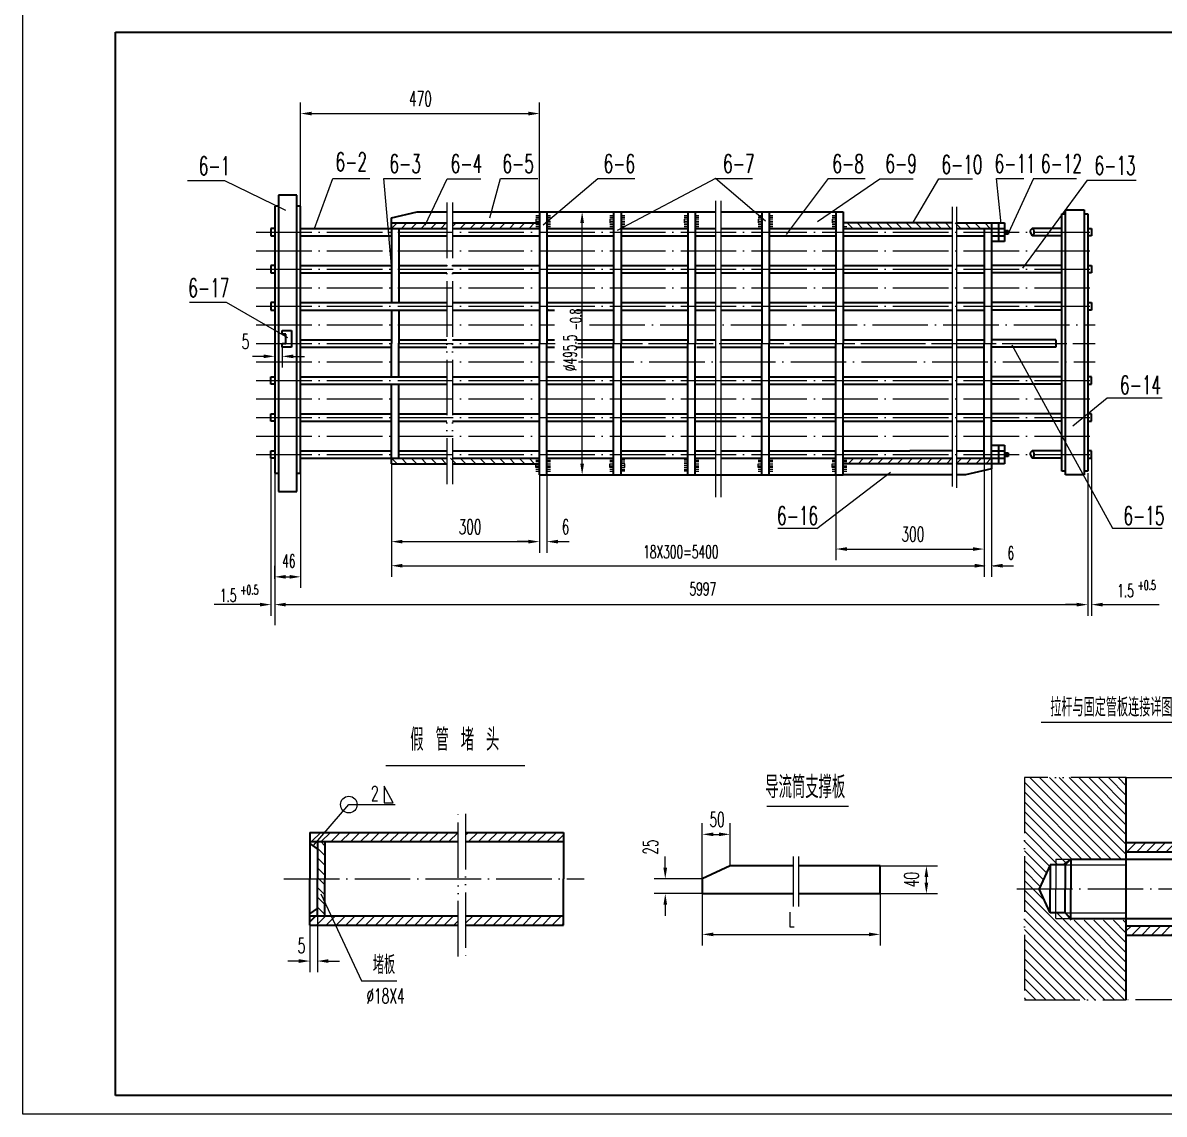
# Model space of a CAD drawing. Extents: x 0 to 841, y 6 to 600.
# Drawn here: x 0 to 308.1, y 6 to 300.5 of the extents above; entities that cross this region are included whole.
import ezdxf
from ezdxf.enums import TextEntityAlignment as Align

# ---------------------------------------------------------------- set-up
doc = ezdxf.new("R2010")
doc.units = 0
doc.header["$MEASUREMENT"] = 0
doc.linetypes.add('SDHS', pattern=[21, 15, -2, 0, -2, 0, -2])
doc.linetypes.add('ZHXS', pattern=[19, 15, -2, 0, -2])
doc.layers.get('0').update_dxf_attribs({"linetype": 'CONTINUOUS'})
for name, color, linetype in [('1', 7, 'ZHXS'), ('2', 7, 'SDHS'), ('FRAME', 1, 'CONTINUOUS')]:
    doc.layers.add(name, color=color, linetype=linetype)
doc.styles.add('HZ', font='txt', dxfattribs={"width": 0.6, "bigfont": 'hztxt'})

# ---------------------------------------------------------------- blocks, each defined once
blk = doc.blocks.new('*X0')
at = {"color": 0}
for p, q in [((345, 58.62), (346.38, 60)), ((346.53, 57.5), (349.03, 60)), ((349.18, 57.5), (351.68, 60)), ((351.83, 57.5), (354.33, 60)), ((354.48, 57.5), (356.98, 60)), ((357.14, 57.5), (359.64, 60)), ((359.79, 57.5), (362.29, 60)), ((362.44, 57.5), (362.5, 57.56))]:
    blk.add_line(p, q, dxfattribs=at)
blk = doc.blocks.new('*X1')
at = {"color": 0}
for p, q in [((345, 79.83), (347.67, 82.5)), ((345, 82.49), (345.01, 82.5)), ((347.82, 80), (350.32, 82.5)), ((350.47, 80), (352.97, 82.5)), ((353.12, 80), (355.62, 82.5)), ((355.77, 80), (358.27, 82.5)), ((358.42, 80), (360.92, 82.5)), ((361.07, 80), (362.5, 81.43))]:
    blk.add_line(p, q, dxfattribs=at)
blk = doc.blocks.new('*X2')
at = {"color": 0}
for p, q in [((338.31, 78), (317.5, 98.81)), ((340.96, 78), (318.96, 100)), ((343.61, 78), (321.61, 100)), ((345, 79.26), (324.26, 100)), ((345, 81.92), (326.92, 100)), ((345, 84.57), (329.57, 100)), ((345, 87.22), (332.22, 100)), ((345, 89.87), (334.87, 100)), ((345, 92.52), (337.52, 100)), ((345, 95.17), (340.17, 100)), ((345, 97.83), (342.83, 100)), ((335.66, 78), (317.5, 96.16)), ((333.01, 78), (317.5, 93.51)), ((330.35, 78), (317.5, 90.85)), ((328.69, 77.02), (317.5, 88.2)), ((326.55, 76.5), (317.5, 85.55)), ((324.31, 76.09), (317.5, 82.9)), ((323.47, 74.27), (317.5, 80.25)), ((322.64, 72.46), (317.5, 77.6)), ((321.8, 70.65), (317.5, 74.94)), ((322.96, 66.83), (317.5, 72.29)), ((345, 42.14), (317.5, 69.64)), ((344.49, 40), (317.5, 66.99)), ((341.84, 40), (317.5, 64.34)), ((339.19, 40), (317.5, 61.69)), ((345, 44.79), (326.29, 63.5)), ((336.53, 40), (317.5, 59.03)), ((345, 47.44), (330.94, 61.5)), ((345, 50.1), (333.6, 61.5)), ((345, 52.75), (336.25, 61.5)), ((345, 55.4), (338.9, 61.5)), ((345, 58.05), (341.55, 61.5)), ((345, 60.7), (344.2, 61.5)), ((333.88, 40), (317.5, 56.38)), ((331.23, 40), (317.5, 53.73)), ((328.58, 40), (317.5, 51.08)), ((325.93, 40), (317.5, 48.43)), ((323.28, 40), (317.5, 45.78)), ((320.62, 40), (317.5, 43.12)), ((317.97, 40), (317.5, 40.47))]:
    blk.add_line(p, q, dxfattribs=at)
blk = doc.blocks.new('*X5')
at = {"color": 0}
for p, q in [((84.55, 241), (86.05, 242.5)), ((87.2, 241), (88.7, 242.5)), ((89.86, 241), (91.36, 242.5)), ((92.51, 241), (94.01, 242.5)), ((95.16, 241), (96.66, 242.5)), ((97.81, 241), (99.31, 242.5)), ((100.46, 241), (101.96, 242.5)), ((103.11, 241), (104.61, 242.5)), ((105.77, 241), (107.27, 242.5)), ((108.42, 241), (109.92, 242.5)), ((111.07, 241), (112.57, 242.5)), ((113.72, 241), (115.22, 242.5)), ((116.37, 241), (117.87, 242.5)), ((119.02, 241), (120.52, 242.5)), ((121.68, 241), (123.18, 242.5))]:
    blk.add_line(p, q, dxfattribs=at)
blk = doc.blocks.new('*X8')
at = {"color": 0}
for p, q in [((534, 128.91), (532.91, 130)), ((534, 126.26), (532, 128.26)), ((534, 123.61), (532, 125.61)), ((534, 120.96), (532, 122.96)), ((534, 118.31), (532, 120.31)), ((534, 115.65), (532, 117.65)), ((534, 113), (532, 115)), ((534, 110.35), (532, 112.35))]:
    blk.add_line(p, q, dxfattribs=at)

msp = doc.modelspace()

# ---------------------------------------------------------------- linework, layer by layer
for p, q in [((0, 6), (0, 600)), ((75, 251), (75, 279.02)), ((139.5, 249.5), (139.5, 279.02)), ((78, 276.02), (136.5, 276.02)), ((54.5, 257.89), (44.5, 257.89)), ((71, 249.89), (54.5, 257.89)), ((78.78, 245), (83.67, 258.5)), ((83.67, 258.5), (93.67, 258.5)), ((99.5, 235), (97.48, 258.5)), ((97.48, 258.5), (107.48, 258.5)), ((108.58, 245.91), (114.58, 258.41)), ((114.58, 258.41), (123.67, 258.41)), ((126.12, 247.9), (129, 258.5)), ((129, 258.5), (139, 258.5)), ((140.5, 245.97), (155.26, 258.5)), ((155.26, 258.5), (165.26, 258.5)), ((187, 258.5), (160.5, 244.5)), ((187, 258.5), (197, 258.5)), ((200.5, 247), (187, 258.5)), ((217.44, 258.5), (206.05, 243.34)), ((214.58, 246.89), (231.34, 258.41)), ((217.44, 258.5), (227.44, 258.5)), ((231.34, 258.41), (240.34, 258.41)), ((240.47, 246.83), (247.26, 258.37)), ((247.26, 258.37), (256.41, 258.37)), ((262.85, 258.5), (270.22, 258.5)), ((264.13, 246.3), (262.85, 258.5)), ((272.88, 258.5), (266.14, 243.8)), ((287.35, 258.02), (269.9, 234.27)), ((272.88, 258.5), (284.48, 258.5)), ((287.35, 258.02), (300.61, 258.02)), ((187, 252.5), (187, 172.5)), ((188.5, 172.5), (188.5, 252.5)), ((250.94, 250.88), (250.94, 175.39)), ((252.08, 250.88), (252.08, 175.05)), ((138.5, 248.5), (139.5, 248.5)), ((139.5, 248), (138.5, 248)), ((139, 247.5), (138.5, 247.5)), ((138.5, 247.5), (138.5, 246.5)), ((138.5, 247), (139.5, 247)), ((139.5, 247.5), (139, 247.5)), ((141.5, 248.5), (142.5, 248.5)), ((142.5, 248), (141.5, 248)), ((142, 247.5), (141.5, 247.5)), ((141.5, 247.5), (141.5, 246.5)), ((141.5, 247), (142.5, 247)), ((142.5, 247.5), (142, 247.5)), ((151, 249.5), (154, 249.5)), ((158.5, 248.5), (159.5, 248.5)), ((159.5, 248), (158.5, 248)), ((158.5, 247.5), (158.5, 246.5)), ((159, 247.5), (158.5, 247.5)), ((158.5, 247), (159.5, 247)), ((159.5, 247.5), (159, 247.5)), ((161.5, 248.5), (162.5, 248.5)), ((162.5, 248), (161.5, 248)), ((162, 247.5), (161.5, 247.5)), ((161.5, 247.5), (161.5, 246.5)), ((161.5, 247), (162.5, 247)), ((162.5, 247.5), (162, 247.5)), ((178.5, 248.5), (179.5, 248.5)), ((178.5, 248.5), (179.5, 248.5)), ((179.5, 248), (178.5, 248)), ((179.5, 248), (178.5, 248)), ((178.5, 247.5), (178.5, 246.5)), ((179, 247.5), (178.5, 247.5)), ((178.5, 247.5), (178.5, 246.5)), ((179, 247.5), (178.5, 247.5)), ((178.5, 247), (179.5, 247)), ((178.5, 247), (179.5, 247)), ((179.5, 247.5), (179, 247.5)), ((179.5, 247.5), (179, 247.5)), ((181.5, 248.5), (182.5, 248.5)), ((182.5, 248), (181.5, 248)), ((181.5, 247.5), (181.5, 246.5)), ((182, 247.5), (181.5, 247.5)), ((181.5, 247), (182.5, 247)), ((182.5, 247.5), (182, 247.5)), ((198.5, 248.5), (199.5, 248.5)), ((199.5, 248), (198.5, 248)), ((199, 247.5), (198.5, 247.5)), ((198.5, 247.5), (198.5, 246.5)), ((198.5, 247), (199.5, 247)), ((199.5, 247.5), (199, 247.5)), ((201.5, 248.5), (202.5, 248.5)), ((202.5, 248), (201.5, 248)), ((201.5, 247.5), (201.5, 246.5)), ((202, 247.5), (201.5, 247.5)), ((201.5, 247), (202.5, 247)), ((202.5, 247.5), (202, 247.5)), ((218.5, 248.5), (219.5, 248.5)), ((218.5, 248.5), (219.5, 248.5)), ((219.5, 248), (218.5, 248)), ((219.5, 248), (218.5, 248)), ((218.5, 247.5), (218.5, 246.5)), ((219, 247.5), (218.5, 247.5)), ((219, 247.5), (218.5, 247.5)), ((218.5, 247.5), (218.5, 246.5)), ((218.5, 247), (219.5, 247)), ((218.5, 247), (219.5, 247)), ((219.5, 247.5), (219, 247.5)), ((219.5, 247.5), (219, 247.5)), ((138.5, 246.5), (139.5, 246.5)), ((139.5, 246), (138.5, 246)), ((138.5, 245.5), (139.5, 245.5)), ((141.5, 246.5), (142.5, 246.5)), ((142.5, 246), (141.5, 246)), ((141.5, 245.5), (142.5, 245.5)), ((151, 210), (151, 246.5)), ((158.5, 246.5), (159.5, 246.5)), ((159.5, 246), (158.5, 246)), ((158.5, 245.5), (159.5, 245.5)), ((161.5, 246.5), (162.5, 246.5)), ((162.5, 246), (161.5, 246)), ((161.5, 245.5), (162.5, 245.5)), ((178.5, 246.5), (179.5, 246.5)), ((178.5, 246.5), (179.5, 246.5)), ((179.5, 246), (178.5, 246)), ((179.5, 246), (178.5, 246)), ((178.5, 245.5), (179.5, 245.5)), ((178.5, 245.5), (179.5, 245.5)), ((181.5, 246.5), (182.5, 246.5)), ((182.5, 246), (181.5, 246)), ((181.5, 245.5), (182.5, 245.5)), ((198.5, 246.5), (199.5, 246.5)), ((199.5, 246), (198.5, 246)), ((198.5, 245.5), (199.5, 245.5)), ((201.5, 246.5), (202.5, 246.5)), ((202.5, 246), (201.5, 246)), ((201.5, 245.5), (202.5, 245.5)), ((218.5, 246.5), (219.5, 246.5)), ((218.5, 246.5), (219.5, 246.5)), ((219.5, 246), (218.5, 246)), ((219.5, 246), (218.5, 246)), ((218.5, 245.5), (219.5, 245.5)), ((218.5, 245.5), (219.5, 245.5)), ((221.5, 245.5), (222.5, 245.5)), ((55, 225), (45, 225)), ((71.5, 215.5), (55, 225)), ((70, 213.5), (70, 207.5)), ((267.03, 213.6), (294.18, 164.09)), ((65, 210.5), (62, 210.5)), ((68, 210.5), (68, 207.5)), ((73, 210.5), (76, 210.5)), ((151, 181.5), (151, 209.5)), ((283.49, 191.78), (292.72, 199.28)), ((292.72, 199.28), (307.6, 199.28)), ((67, 183), (67, 140.5)), ((138.5, 182.5), (139.5, 182.5)), ((139.5, 182), (138.5, 182)), ((141.5, 182.5), (142.5, 182.5)), ((142.5, 182), (141.5, 182)), ((158.5, 182.5), (159.5, 182.5)), ((159.5, 182), (158.5, 182)), ((162.5, 182.5), (161.5, 182.5)), ((161.5, 182), (162.5, 182)), ((179.5, 182.5), (178.5, 182.5)), ((178.5, 182), (179.5, 182)), ((181.5, 182.5), (182.5, 182.5)), ((182.5, 182), (181.5, 182)), ((198.5, 182.5), (199.5, 182.5)), ((199.5, 182), (198.5, 182)), ((201.5, 182.5), (202.5, 182.5)), ((202.5, 182), (201.5, 182)), ((218.5, 182.5), (219.5, 182.5)), ((218.5, 182.5), (219.5, 182.5)), ((219.5, 182), (218.5, 182)), ((219.5, 182), (218.5, 182)), ((221.5, 182.5), (222.5, 182.5)), ((222.5, 182), (221.5, 182)), ((259.5, 183), (259.5, 151)), ((261.5, 183), (261.5, 151)), ((288.5, 183.5), (288.5, 140.5)), ((68, 179), (68, 138)), ((75, 179), (75, 148)), ((99.5, 181.5), (99.5, 151)), ((138.5, 181.5), (139.5, 181.5)), ((138.5, 180.5), (138.5, 181.5)), ((138.5, 181), (139.5, 181)), ((139, 180.5), (138.5, 180.5)), ((139.5, 180), (138.5, 180)), ((138.5, 179.5), (139.5, 179.5)), ((139.5, 180.5), (139, 180.5)), ((141.5, 181.5), (142.5, 181.5)), ((141.5, 180.5), (141.5, 181.5)), ((141.5, 181), (142.5, 181)), ((142, 180.5), (141.5, 180.5)), ((142.5, 180), (141.5, 180)), ((141.5, 179.5), (142.5, 179.5)), ((142.5, 180.5), (142, 180.5)), ((158.5, 180.5), (158.5, 181.5)), ((158.5, 181.5), (159.5, 181.5)), ((158.5, 181), (159.5, 181)), ((159, 180.5), (158.5, 180.5)), ((159.5, 180), (158.5, 180)), ((158.5, 179.5), (159.5, 179.5)), ((159.5, 180.5), (159, 180.5)), ((162.5, 181.5), (161.5, 181.5)), ((162.5, 181), (161.5, 181)), ((161.5, 180.5), (162, 180.5)), ((161.5, 180), (162.5, 180)), ((162.5, 179.5), (161.5, 179.5)), ((162, 180.5), (162.5, 180.5)), ((162.5, 180.5), (162.5, 181.5)), ((179.5, 181.5), (178.5, 181.5)), ((179.5, 181), (178.5, 181)), ((178.5, 180.5), (179, 180.5)), ((178.5, 180), (179.5, 180)), ((179.5, 179.5), (178.5, 179.5)), ((179, 180.5), (179.5, 180.5)), ((179.5, 180.5), (179.5, 181.5)), ((181.5, 180.5), (181.5, 181.5)), ((181.5, 181.5), (182.5, 181.5)), ((181.5, 181), (182.5, 181)), ((182, 180.5), (181.5, 180.5)), ((182.5, 180), (181.5, 180)), ((181.5, 179.5), (182.5, 179.5)), ((182.5, 180.5), (182, 180.5)), ((198.5, 181.5), (199.5, 181.5)), ((198.5, 180.5), (198.5, 181.5)), ((198.5, 181), (199.5, 181)), ((199, 180.5), (198.5, 180.5)), ((199.5, 180), (198.5, 180)), ((198.5, 179.5), (199.5, 179.5)), ((199.5, 180.5), (199, 180.5)), ((201.5, 180.5), (201.5, 181.5)), ((201.5, 181.5), (202.5, 181.5)), ((201.5, 181), (202.5, 181)), ((202, 180.5), (201.5, 180.5)), ((202.5, 180), (201.5, 180)), ((201.5, 179.5), (202.5, 179.5)), ((202.5, 180.5), (202, 180.5)), ((214.32, 164), (234.25, 179.21)), ((218.5, 181.5), (219.5, 181.5)), ((218.5, 180.5), (218.5, 181.5)), ((218.5, 180.5), (218.5, 181.5)), ((218.5, 181.5), (219.5, 181.5)), ((218.5, 181), (219.5, 181)), ((218.5, 181), (219.5, 181)), ((219, 180.5), (218.5, 180.5)), ((219, 180.5), (218.5, 180.5)), ((219.5, 180), (218.5, 180)), ((219.5, 180), (218.5, 180)), ((218.5, 179.5), (219.5, 179.5)), ((218.5, 179.5), (219.5, 179.5)), ((219.5, 180.5), (219, 180.5)), ((219.5, 180.5), (219, 180.5)), ((221.5, 180.5), (221.5, 181.5)), ((221.5, 181.5), (222.5, 181.5)), ((221.5, 181), (222.5, 181)), ((222, 180.5), (221.5, 180.5)), ((222.5, 180), (221.5, 180)), ((221.5, 179.5), (222.5, 179.5)), ((222.5, 180.5), (222, 180.5)), ((287.5, 179), (287.5, 140.5)), ((139.5, 178.5), (139.5, 157.5)), ((139.5, 178.5), (139.5, 157.5)), ((141.5, 178.5), (141.5, 157.5)), ((152, 178.5), (148, 178.5)), ((219.5, 178.5), (219.5, 155.5)), ((214.32, 164), (203.82, 164)), ((307.6, 164), (294.15, 164)), ((102.5, 160.5), (136.5, 160.5)), ((136.5, 160.5), (133.5, 160.5)), ((144.5, 160.5), (147.5, 160.5)), ((222.5, 158.5), (256.5, 158.5)), ((259.5, 159.21), (259.5, 155.5)), ((68, 150.5), (68, 154)), ((71, 151), (72, 151)), ((102.5, 154), (259.5, 154)), ((262, 154), (265, 154)), ((264.5, 154), (267.5, 154)), ((64, 143.5), (51.67, 143.5)), ((68, 143.5), (68, 140.5)), ((71, 143.5), (74, 143.5)), ((71, 143.5), (285, 143.5)), ((284.5, 143.5), (281.5, 143.5)), ((287.5, 143.5), (287.5, 140.5)), ((291.5, 143.5), (306.75, 143.5)), ((274.89, 111.81), (311.89, 111.81)), ((97.99, 100.12), (135.49, 100.12)), ((100.01, 90.04), (97.51, 94.54)), ((97.51, 94.54), (97.51, 90.04)), ((78.51, 78.54), (88.01, 89.54)), ((88.01, 89.54), (100.51, 89.54)), ((97.51, 90.04), (100.01, 90.04)), ((200.88, 89.15), (222.91, 89.15)), ((183.44, 69.51), (183.44, 84.51)), ((190.94, 73.01), (190.94, 84.51)), ((186.44, 81.51), (187.94, 81.51)), ((173.44, 72.51), (173.44, 75.51)), ((278.89, 74.81), (283.89, 74.81)), ((278.89, 74.81), (278.89, 66.81)), ((282.89, 74.81), (280.89, 73.31)), ((231.44, 73.01), (246.94, 73.01)), ((281.39, 73.31), (297.89, 73.31)), ((183.44, 69.51), (170.44, 69.51)), ((243.94, 68.51), (243.94, 70.01)), ((80.48, 65.48), (91.44, 41.97)), ((183.44, 65.51), (170.44, 65.51)), ((183.44, 65.51), (183.44, 51.51)), ((231.44, 65.51), (231.44, 51.51)), ((231.44, 65.51), (246.94, 65.51)), ((278.89, 58.81), (278.89, 66.81)), ((173.44, 62.51), (173.44, 59.51)), ((79.51, 59.54), (79.51, 44.32)), ((277.39, 60.31), (281.39, 60.31)), ((278.89, 58.81), (283.89, 58.81)), ((281.39, 60.31), (282.89, 58.31)), ((281.39, 60.31), (297.89, 60.31)), ((77.51, 57.04), (77.51, 44.32)), ((297.89, 58.31), (297.89, 36.81)), ((186.44, 54.51), (228.44, 54.51)), ((74.51, 47.32), (71.51, 47.32)), ((82.51, 47.32), (85.51, 47.32)), ((91.4, 41.97), (100.96, 41.97)), ((841, 6), (0, 6))]:
    msp.add_line(p, q)
at = {"color": 0}
for p, q in [((99.55, 245), (101.05, 246.5)), ((102.2, 245), (103.7, 246.5)), ((104.86, 245), (106.36, 246.5)), ((107.51, 245), (109.01, 246.5)), ((110.16, 245), (111.66, 246.5)), ((112.81, 245), (114.31, 246.5)), ((116, 245.54), (116.96, 246.5)), ((118.11, 245), (119.61, 246.5)), ((120.77, 245), (122.27, 246.5)), ((123.42, 245), (124.92, 246.5)), ((126.07, 245), (127.57, 246.5)), ((128.72, 245), (130.22, 246.5)), ((131.37, 245), (132.87, 246.5)), ((134.02, 245), (135.52, 246.5)), ((136.68, 245), (138.18, 246.5)), ((77.91, 79.54), (80.41, 82.04)), ((80.56, 79.54), (83.06, 82.04)), ((83.21, 79.54), (85.71, 82.04)), ((85.87, 79.54), (88.37, 82.04)), ((88.52, 79.54), (91.02, 82.04)), ((91.17, 79.54), (93.67, 82.04)), ((93.82, 79.54), (96.32, 82.04)), ((96.47, 79.54), (98.97, 82.04)), ((99.12, 79.54), (101.62, 82.04)), ((101.78, 79.54), (104.28, 82.04)), ((104.43, 79.54), (106.93, 82.04)), ((107.08, 79.54), (109.58, 82.04)), ((109.73, 79.54), (112.23, 82.04)), ((112.38, 79.54), (114.88, 82.04)), ((115.03, 79.54), (117.53, 82.04)), ((119.51, 81.36), (120.19, 82.04)), ((120.34, 79.54), (122.84, 82.04)), ((122.99, 79.54), (125.49, 82.04)), ((125.64, 79.54), (128.14, 82.04)), ((128.29, 79.54), (130.79, 82.04)), ((130.94, 79.54), (133.44, 82.04)), ((133.6, 79.54), (136.1, 82.04)), ((136.25, 79.54), (138.75, 82.04)), ((138.9, 79.54), (141.4, 82.04)), ((141.55, 79.54), (144.05, 82.04)), ((144.2, 79.54), (146.01, 81.35)), ((79.28, 57.04), (81.78, 59.54)), ((81.93, 57.04), (84.43, 59.54)), ((84.58, 57.04), (87.08, 59.54)), ((87.23, 57.04), (89.73, 59.54)), ((89.88, 57.04), (92.38, 59.54)), ((92.53, 57.04), (95.03, 59.54)), ((95.19, 57.04), (97.69, 59.54)), ((97.84, 57.04), (100.34, 59.54)), ((100.49, 57.04), (102.99, 59.54)), ((103.14, 57.04), (105.64, 59.54)), ((105.79, 57.04), (108.29, 59.54)), ((108.44, 57.04), (110.94, 59.54)), ((111.1, 57.04), (113.6, 59.54)), ((113.75, 57.04), (116.25, 59.54)), ((119.51, 57.5), (121.55, 59.54)), ((121.7, 57.04), (124.2, 59.54)), ((124.35, 57.04), (126.85, 59.54)), ((127.01, 57.04), (129.51, 59.54)), ((129.66, 57.04), (132.16, 59.54)), ((132.31, 57.04), (134.81, 59.54)), ((134.96, 57.04), (137.46, 59.54)), ((137.61, 57.04), (140.11, 59.54)), ((140.26, 57.04), (142.76, 59.54)), ((142.92, 57.04), (145.42, 59.54)), ((116.4, 57.04), (117.51, 58.15))]:
    msp.add_line(p, q, dxfattribs=at)
at = {"const_width": 0.5}
msp.add_lwpolyline([(141.5, 223), (142, 223)], dxfattribs=at)
msp.add_circle((88.01, 89.54), 2.24)
for points in [[(78, 275.52), (78, 276.52), (75, 276.02)], [(136.5, 275.52), (136.5, 276.52), (139.5, 276.02)], [(151.5, 246.5), (150.5, 246.5), (151, 249.5)], [(65, 210), (65, 211), (68, 210.5)], [(73, 210), (73, 211), (70, 210.5)], [(151.5, 181.5), (150.5, 181.5), (151, 178.5)], [(102.5, 160), (102.5, 161), (99.5, 160.5)], [(136.5, 160), (136.5, 161), (139.5, 160.5)], [(136.5, 160), (136.5, 161), (139.5, 160.5)], [(144.5, 160), (144.5, 161), (141.5, 160.5)], [(222.5, 158), (222.5, 159), (219.5, 158.5)], [(256.5, 158), (256.5, 159), (259.5, 158.5)], [(102.5, 153.5), (102.5, 154.5), (99.5, 154)], [(257, 153.5), (257, 154.5), (260, 154)], [(264.5, 153.5), (264.5, 154.5), (261.5, 154)], [(71, 150.5), (71, 151.5), (68, 151)], [(72, 150.5), (72, 151.5), (75, 151)], [(64, 143), (64, 144), (67, 143.5)], [(71, 143), (71, 144), (68, 143.5)], [(71, 143), (71, 144), (68, 143.5)], [(284.5, 143), (284.5, 144), (287.5, 143.5)], [(291.5, 143), (291.5, 144), (288.5, 143.5)], [(186.44, 81.01), (186.44, 82.01), (183.44, 81.51)], [(187.94, 81.01), (187.94, 82.01), (190.94, 81.51)], [(173.94, 72.51), (172.94, 72.51), (173.44, 69.51)], [(244.44, 70.01), (243.44, 70.01), (243.94, 73.01)], [(244.44, 68.51), (243.44, 68.51), (243.94, 65.51)], [(173.94, 62.51), (172.94, 62.51), (173.44, 65.51)], [(186.44, 54.01), (186.44, 55.01), (183.44, 54.51)], [(228.44, 54.01), (228.44, 55.01), (231.44, 54.51)], [(74.51, 47.82), (74.51, 46.82), (77.51, 47.32)], [(82.51, 47.82), (82.51, 46.82), (79.51, 47.32)]]:
    msp.add_solid(points)
at = {"layer": '1'}
for p, q in [((63, 244), (289.5, 244)), ((63, 239), (289.5, 239)), ((63, 234), (289.5, 234)), ((63, 229), (289.5, 229)), ((63, 224), (289.5, 224)), ((63, 219), (143.5, 219)), ((152.97, 219), (289.5, 219)), ((63, 214), (143.75, 214)), ((149.81, 214), (289.5, 214)), ((152.28, 214), (289.5, 214)), ((63, 209), (143.5, 209)), ((150, 209), (289.5, 209)), ((63, 204), (289.5, 204)), ((63, 199), (289.5, 199)), ((63, 194), (289.5, 194)), ((63, 189), (289.5, 189)), ((63, 184), (289.5, 184)), ((70.51, 69.54), (151.51, 69.54)), ((268.39, 66.81), (317.39, 66.81))]:
    msp.add_line(p, q, dxfattribs=at)
at = {"layer": '2'}
for p, q in [((114.5, 252), (114.5, 176)), ((116, 252), (116, 176)), ((297.89, 96.81), (270.39, 96.81)), ((270.39, 96.81), (270.39, 36.81)), ((297.89, 96.81), (315.39, 96.81)), ((117.51, 48.54), (117.51, 87.04)), ((119.51, 87.04), (119.51, 48.54)), ((207.94, 75.51), (207.94, 62.01)), ((209.44, 75.51), (209.44, 62.01)), ((270.39, 36.81), (297.89, 36.81)), ((315.39, 36.81), (297.89, 36.81))]:
    msp.add_line(p, q, dxfattribs=at)
at = {"layer": 'FRAME', "lineweight": 35}
for p, q in [((25, 11), (25, 298)), ((25, 298), (445, 298)), ((69, 254), (69, 174)), ((74, 254), (69, 254)), ((74, 174), (74, 254)), ((69, 251), (68, 251)), ((68, 251), (68, 179)), ((75, 251), (74, 251)), ((75, 179), (75, 251)), ((281.5, 178.5), (281.5, 250)), ((281.5, 250), (286.5, 250)), ((286.5, 250), (286.5, 178.5)), ((99.5, 247.86), (106.5, 249.5)), ((99.5, 245), (99.5, 247.86)), ((106.5, 249.5), (114.5, 249.5)), ((116, 249.5), (139.5, 249.5)), ((139.5, 249.5), (141.5, 249.5)), ((139.5, 249.5), (139.5, 224)), ((141.5, 249.5), (159.5, 249.5)), ((141.5, 249.5), (141.5, 224)), ((159.5, 249.5), (161.5, 249.5)), ((159.5, 249.5), (159.5, 214)), ((161.5, 249.5), (161.5, 214)), ((161.5, 249.5), (179.5, 249.5)), ((179.5, 249.5), (179.5, 224)), ((179.5, 249.5), (181.5, 249.5)), ((181.5, 249.5), (187, 249.5)), ((181.5, 249.5), (181.5, 224)), ((188.5, 249.5), (199.5, 249.5)), ((199.5, 249.5), (199.5, 214)), ((199.5, 249.5), (201.5, 249.5)), ((201.5, 249.5), (201.5, 214)), ((201.5, 249.5), (219.5, 249.5)), ((219.5, 249.5), (219.5, 224)), ((219.5, 249.5), (221.5, 249.5)), ((221.5, 249.5), (221.5, 224)), ((280.5, 179.5), (280.5, 249)), ((280.5, 249), (281.5, 249)), ((286.5, 249), (287.5, 249)), ((287.5, 249), (287.5, 179.5)), ((68, 245), (67, 245)), ((67, 245), (67, 244)), ((67, 244), (67, 243)), ((75, 245), (99.5, 245)), ((99, 245), (114.5, 245)), ((99.5, 246.5), (114.5, 246.5)), ((99.5, 245), (99.5, 225)), ((101.5, 245), (101.5, 225)), ((116, 246.5), (139.5, 246.5)), ((116, 245), (139.5, 245)), ((141.5, 245), (159.5, 245)), ((161.5, 245), (179.5, 245)), ((181.5, 245), (187, 245)), ((188.5, 245), (199.5, 245)), ((201.5, 245), (219.5, 245)), ((221.5, 245), (250.94, 245)), ((250.94, 246.5), (221.74, 246.5)), ((252.08, 246.5), (265, 246.5)), ((252.08, 245), (261.5, 245)), ((259.5, 245), (259.5, 214)), ((261.5, 246.5), (261.5, 214)), ((261.5, 245), (265, 245)), ((263.5, 241.5), (263.5, 246.5)), ((265, 246.5), (265, 241.5)), ((265, 244.5), (266, 244.5)), ((266, 243.5), (265, 243.5)), ((266, 244.5), (266, 243.5)), ((272.5, 245), (272, 244.5)), ((272, 244.5), (272, 244)), ((272, 244), (272.5, 243)), ((273, 244.5), (272.5, 245)), ((280.5, 245), (272.5, 245)), ((272.5, 243), (273, 243.5)), ((273, 243.5), (273, 244.5)), ((287.5, 245), (288.5, 245)), ((288.5, 245), (288.5, 244)), ((288.5, 244), (288.5, 243)), ((67, 243), (68, 243)), ((75, 243), (99.5, 243)), ((101.5, 243), (114.5, 243)), ((116, 243), (121.5, 243)), ((121.5, 243), (139.5, 243)), ((141.5, 243), (159.5, 243)), ((161.5, 243), (179.5, 243)), ((181.5, 243), (187, 243)), ((188.5, 243), (199.5, 243)), ((201.5, 243), (219.5, 243)), ((221.5, 243), (239.5, 243)), ((239.5, 243), (250.94, 243)), ((252.08, 243), (259.5, 243)), ((261.5, 243), (265, 243)), ((265, 241.5), (261.5, 241.5)), ((280.5, 243), (272.5, 243)), ((288.5, 243), (287.5, 243)), ((68, 235), (67, 235)), ((67, 235), (67, 234)), ((75, 235), (99.5, 235)), ((101.5, 235), (114.5, 235)), ((116, 235), (121.5, 235)), ((121.5, 235), (139.5, 235)), ((141.5, 235), (159.5, 235)), ((161.5, 235), (179.5, 235)), ((181.5, 235), (187, 235)), ((188.5, 235), (199.5, 235)), ((201.5, 235), (219.5, 235)), ((221.5, 235), (239.5, 235)), ((239.5, 235), (250.94, 235)), ((252.08, 235), (259.5, 235)), ((280.5, 235), (261.5, 235)), ((287.5, 235), (288.5, 235)), ((288.5, 235), (288.5, 234)), ((67, 234), (67, 233)), ((67, 233), (68, 233)), ((75, 233), (99.5, 233)), ((101.5, 233), (114.5, 233)), ((116, 233), (121.5, 233)), ((121.5, 233), (139.5, 233)), ((141.5, 233), (159.5, 233)), ((161.5, 233), (179.5, 233)), ((181.5, 233), (187, 233)), ((188.5, 233), (199.5, 233)), ((201.5, 233), (219.5, 233)), ((221.5, 233), (239.5, 233)), ((239.5, 233), (250.94, 233)), ((252.08, 233), (259.5, 233)), ((280.5, 233), (261.5, 233)), ((288.5, 233), (287.5, 233)), ((288.5, 234), (288.5, 233)), ((68, 225), (67, 225)), ((67, 225), (67, 224)), ((75, 225), (99.5, 225)), ((99.5, 225), (114.5, 225)), ((116, 225), (121.5, 225)), ((121.5, 225), (139.5, 225)), ((141.5, 225), (159.5, 225)), ((161.5, 225), (179.5, 225)), ((181.5, 225), (187, 225)), ((188.5, 225), (199.5, 225)), ((201.5, 225), (219.5, 225)), ((221.5, 225), (239.5, 225)), ((239.5, 225), (250.94, 225)), ((252.08, 225), (259.5, 225)), ((280.5, 225), (261.5, 225)), ((287.5, 225), (288.5, 225)), ((288.5, 225), (288.5, 224)), ((67, 224), (67, 223)), ((67, 223), (68, 223)), ((75, 223), (99.5, 223)), ((99.5, 223), (99.5, 214)), ((99.5, 223), (114.5, 223)), ((101.5, 223), (101.5, 214)), ((116, 223), (121.5, 223)), ((121.5, 223), (139.5, 223)), ((139.5, 224), (139.5, 214)), ((141.5, 224), (141.5, 214)), ((141.5, 223), (143.5, 223)), ((149.5, 223), (159.5, 223)), ((161.5, 223), (179.5, 223)), ((179.5, 224), (179.5, 214)), ((181.5, 224), (181.5, 214)), ((181.5, 223), (187, 223)), ((188.5, 223), (199.5, 223)), ((201.5, 223), (219.5, 223)), ((219.5, 224), (219.5, 214)), ((221.5, 224), (221.5, 214)), ((221.5, 223), (239.5, 223)), ((239.5, 223), (250.94, 223)), ((252.08, 223), (259.5, 223)), ((280.5, 223), (261.5, 223)), ((288.5, 223), (287.5, 223)), ((288.5, 224), (288.5, 223)), ((70, 217.5), (72.5, 217.5)), ((70, 216.5), (70, 217.5)), ((71, 216.5), (70, 216.5)), ((71, 214), (71, 216.5)), ((72.5, 217.5), (72.5, 213)), ((70, 213), (70, 214)), ((70, 214), (71, 214)), ((72.5, 213), (70, 213)), ((75, 215), (99.5, 215)), ((75, 213), (99.5, 213)), ((99.5, 205), (99.5, 214)), ((101.5, 215), (114.5, 215)), ((101.5, 205), (101.5, 214)), ((101.5, 213), (114.5, 213)), ((116, 215), (121.5, 215)), ((116, 213), (121.5, 213)), ((121.5, 215), (139.5, 215)), ((121.5, 213), (139.5, 213)), ((139.5, 204), (139.5, 214)), ((141.5, 215), (143.5, 215)), ((141.5, 204), (141.5, 214)), ((141.5, 213), (143.5, 213)), ((149.5, 215), (159.5, 215)), ((149.5, 213), (159.5, 213)), ((159.5, 178.5), (159.5, 214)), ((161.5, 215), (179.5, 215)), ((161.5, 178.5), (161.5, 214)), ((161.5, 213), (179.5, 213)), ((179.5, 204), (179.5, 214)), ((181.5, 204), (181.5, 214)), ((182, 215), (187, 215)), ((182, 213), (187, 213)), ((188.5, 215), (199.5, 215)), ((188.5, 213), (199.5, 213)), ((199.5, 178.5), (199.5, 214)), ((201.5, 215), (219.5, 215)), ((201.5, 178.5), (201.5, 214)), ((201.5, 213), (219.5, 213)), ((219.5, 204), (219.5, 214)), ((221.5, 215), (239.5, 215)), ((221.5, 204), (221.5, 214)), ((221.5, 213), (239.5, 213)), ((239.5, 215), (250.94, 215)), ((239.5, 213), (250.94, 213)), ((252.08, 215), (259.5, 215)), ((252.08, 213), (259.5, 213)), ((259.5, 183), (259.5, 214)), ((278.89, 215), (261.5, 215)), ((261.5, 183), (261.5, 214)), ((278.89, 213), (261.5, 213)), ((278.89, 215), (278.89, 213)), ((67, 204), (67, 205)), ((67, 205), (68, 205)), ((67, 203), (67, 204)), ((75, 205), (101.5, 205)), ((101.5, 205), (114.5, 205)), ((116, 205), (121.5, 205)), ((121.5, 205), (139.5, 205)), ((139.5, 178.5), (139.5, 204)), ((141.5, 205), (159.5, 205)), ((141.5, 178.5), (141.5, 204)), ((161.5, 205), (179.5, 205)), ((179.5, 178.5), (179.5, 204)), ((181.5, 205), (187, 205)), ((181.5, 178.5), (181.5, 204)), ((188.5, 205), (199.5, 205)), ((201.5, 205), (219.5, 205)), ((219.5, 178.5), (219.5, 204)), ((221.5, 205), (239.5, 205)), ((221.5, 178.5), (221.5, 204)), ((239.5, 205), (250.94, 205)), ((252.08, 205), (259.5, 205)), ((280.5, 205), (261.5, 205)), ((288.5, 205), (287.5, 205)), ((288.5, 204), (288.5, 205)), ((288.5, 203), (288.5, 204)), ((68, 203), (67, 203)), ((75, 203), (99.5, 203)), ((99.5, 181.5), (99.5, 203)), ((99.5, 203), (114.5, 203)), ((101.5, 183), (101.5, 203)), ((116, 203), (121.5, 203)), ((121.5, 203), (139.5, 203)), ((141.5, 203), (159.5, 203)), ((161.5, 203), (179.5, 203)), ((181.5, 203), (187, 203)), ((188.5, 203), (199.5, 203)), ((201.5, 203), (219.5, 203)), ((221.5, 203), (239.5, 203)), ((239.5, 203), (250.94, 203)), ((252.08, 203), (259.5, 203)), ((280.5, 203), (261.5, 203)), ((287.5, 203), (288.5, 203)), ((67, 194), (67, 195)), ((67, 195), (68, 195)), ((75, 195), (99.5, 195)), ((101.5, 195), (114.5, 195)), ((116, 195), (121.5, 195)), ((121.5, 195), (139.5, 195)), ((141.5, 195), (159.5, 195)), ((161.5, 195), (179.5, 195)), ((181.5, 195), (199.5, 195)), ((201.5, 195), (219.5, 195)), ((221.5, 195), (239.5, 195)), ((239.5, 195), (250.94, 195)), ((252.08, 195), (259.5, 195)), ((280.5, 195), (261.5, 195)), ((288.5, 195), (287.5, 195)), ((288.5, 194), (288.5, 195)), ((67, 193), (67, 194)), ((68, 193), (67, 193)), ((75, 193), (99.5, 193)), ((101.5, 193), (114.5, 193)), ((116, 193), (121.5, 193)), ((121.5, 193), (139.5, 193)), ((141.5, 193), (159.5, 193)), ((161.5, 193), (179.5, 193)), ((181.5, 193), (199.5, 193)), ((201.5, 193), (219.5, 193)), ((221.5, 193), (239.5, 193)), ((239.5, 193), (250.94, 193)), ((252.08, 193), (259.5, 193)), ((280.5, 193), (261.5, 193)), ((287.5, 193), (288.5, 193)), ((288.5, 193), (288.5, 194)), ((67, 184), (67, 185)), ((67, 185), (68, 185)), ((75, 185), (99.5, 185)), ((101.5, 185), (114.5, 185)), ((116, 185), (121.5, 185)), ((121.5, 185), (139.5, 185)), ((141.5, 185), (159.5, 185)), ((161.5, 185), (179.5, 185)), ((181.5, 185), (187, 185)), ((188.5, 185), (199.5, 185)), ((201.5, 185), (219.5, 185)), ((221.5, 185), (239.5, 185)), ((250.94, 185), (239.5, 185)), ((252.08, 185), (259.5, 185)), ((261.5, 186.5), (265, 186.5)), ((261.5, 185), (265, 185)), ((263.5, 181.5), (263.5, 186.5)), ((265, 186.5), (265, 181.5)), ((272.5, 185), (272, 184.5)), ((280.5, 185), (272.5, 185)), ((273, 184.5), (272.5, 185)), ((288.5, 185), (287.5, 185)), ((288.5, 184), (288.5, 185)), ((67, 183), (67, 184)), ((68, 183), (67, 183)), ((75, 183), (99.5, 183)), ((99, 183), (114.5, 183)), ((116, 183), (139.5, 183)), ((141.5, 183), (159.5, 183)), ((161.5, 183), (179.5, 183)), ((181.5, 183), (187, 183)), ((188.5, 183), (199.5, 183)), ((201.5, 183), (219.5, 183)), ((221.5, 183), (250.94, 183)), ((252.08, 183), (261.5, 183)), ((261.5, 183), (265, 183)), ((261.5, 183), (261.5, 180.14)), ((265, 184.5), (266, 184.5)), ((266, 183.5), (265, 183.5)), ((266, 184.5), (266, 183.5)), ((272, 184.5), (272, 184)), ((272, 184), (272.5, 183)), ((272.5, 183), (273, 183.5)), ((280.5, 183), (272.5, 183)), ((273, 183.5), (273, 184.5)), ((287.5, 183), (288.5, 183)), ((288.5, 183), (288.5, 184)), ((68, 179), (69, 179)), ((74, 179), (75, 179)), ((99.5, 181.5), (114.5, 181.5)), ((116, 181.5), (139.5, 181.5)), ((250.94, 181.5), (221.74, 181.5)), ((261.24, 181.5), (252.08, 181.5)), ((261.5, 180.14), (254.5, 178.5)), ((265, 181.5), (261.5, 181.5)), ((281.5, 179.5), (280.5, 179.5)), ((287.5, 179.5), (286.5, 179.5)), ((139.5, 178.5), (141.5, 178.5)), ((141.5, 178.5), (179.5, 178.5)), ((159.5, 178.5), (161.5, 178.5)), ((179.5, 178.5), (181.5, 178.5)), ((181.5, 178.5), (199.5, 178.5)), ((199.5, 178.5), (201.5, 178.5)), ((201.5, 178.5), (219.5, 178.5)), ((219.5, 178.5), (221.5, 178.5)), ((239.24, 178.5), (221.24, 178.5)), ((250.94, 178.5), (238.5, 178.5)), ((254.5, 178.5), (252.08, 178.5)), ((286.5, 178.5), (281.5, 178.5)), ((69, 174), (74, 174)), ((297.89, 36.81), (297.89, 96.81)), ((77.51, 82.04), (117.51, 82.04)), ((77.51, 82.04), (77.51, 79.54)), ((119.51, 82.04), (146.01, 82.04)), ((146.01, 82.04), (146.01, 79.54)), ((77.51, 79.54), (117.51, 79.54)), ((77.51, 79.54), (77.51, 69.54)), ((77.51, 79.04), (79.51, 77.54)), ((79.51, 79.54), (79.51, 69.54)), ((81.51, 79.54), (81.51, 69.54)), ((119.51, 79.54), (146.01, 79.54)), ((146.01, 79.54), (146.01, 69.54)), ((297.89, 79.31), (315.39, 79.31)), ((282.89, 74.81), (281.39, 73.31)), ((282.89, 74.81), (315.39, 74.81)), ((282.89, 74.81), (282.89, 66.81)), ((297.89, 76.81), (315.39, 76.81)), ((190.94, 73.01), (183.44, 69.51)), ((207.94, 73.01), (190.94, 73.01)), ((231.44, 73.01), (209.44, 73.01)), ((231.44, 65.51), (231.44, 73.01)), ((277.39, 73.31), (274.39, 66.81)), ((281.39, 73.31), (277.39, 73.31)), ((277.39, 73.31), (277.39, 66.81)), ((281.39, 73.31), (281.39, 66.81)), ((77.51, 59.54), (77.51, 69.54)), ((79.51, 59.54), (79.51, 69.54)), ((81.51, 59.54), (81.51, 69.54)), ((146.01, 59.54), (146.01, 69.54)), ((183.44, 69.51), (183.44, 65.51)), ((183.44, 65.51), (207.94, 65.51)), ((209.44, 65.51), (231.44, 65.51)), ((277.39, 60.31), (274.39, 66.81)), ((277.39, 60.31), (277.39, 66.81)), ((281.39, 60.31), (281.39, 66.81)), ((282.89, 58.81), (282.89, 66.81)), ((77.51, 60.04), (79.51, 61.54)), ((77.51, 59.54), (117.51, 59.54)), ((77.51, 57.04), (77.51, 59.54)), ((119.51, 59.54), (146.01, 59.54)), ((146.01, 57.04), (146.01, 59.54)), ((281.39, 60.31), (277.39, 60.31)), ((282.89, 58.81), (281.39, 60.31)), ((282.89, 58.81), (315.39, 58.81)), ((77.51, 57.04), (117.51, 57.04)), ((119.51, 57.04), (146.01, 57.04)), ((297.89, 56.81), (315.39, 56.81)), ((297.89, 54.31), (315.39, 54.31)), ((836, 11), (25, 11))]:
    msp.add_line(p, q, dxfattribs=at)
at = {"layer": 'FRAME', "color": 0, "lineweight": 35}
for p, q in [((77.51, 81.79), (77.76, 82.04)), ((77.51, 57.93), (79.12, 59.54)), ((145.57, 57.04), (146.01, 57.48))]:
    msp.add_line(p, q, dxfattribs=at)

# ---------------------------------------------------------------- block references
at = {"xscale": -1}
msp.add_blockref('*X5', (345.74, 4), dxfattribs=at)
at = {"xscale": -1, "rotation": 180}
msp.add_blockref('*X5', (15, 424), dxfattribs=at)
at = {"rotation": 180}
msp.add_blockref('*X5', (346, 424), dxfattribs=at)
for name, p in [('*X2', (-47.11, -3.19)), ('*X8', (-452.49, -50.46)), ('*X1', (-47.11, -3.19)), ('*X0', (-47.11, -3.19))]:
    msp.add_blockref(name, p)

# ---------------------------------------------------------------- texts
at = {"style": 'HZ', "width": 0.6}
for s, height, p in [('470', 4, (104.25, 278.02)), ('6-2', 5, (84.44, 260.5)), ('6-3', 5, (98.98, 260)), ('6-4', 5, (115.51, 260)), ('6-5', 5, (129.49, 260)), ('6-6', 5, (156.8, 260)), ('6-7', 5, (189.05, 260)), ('6-8', 5, (218.57, 260)), ('6-9', 5, (232.87, 260)), ('6-11', 5, (262.37, 260)), ('6-12', 5, (274.88, 260)), ('6-1', 5, (47.5, 259.39)), ('6-10', 5, (248, 259.78)), ('6-13', 5, (289.35, 259.52)), ('6-17', 5, (44.67, 226.47)), ('5', 4, (59.1, 212.5)), ('6-14', 5, (296.22, 200.28)), ('6-16', 5, (203.61, 165)), ('6-15', 5, (297.15, 165)), ('300', 4, (117.64, 162.5)), ('6', 4, (145.5, 162.5)), ('300', 4, (237.22, 160.5)), ('18X300=5400', 3.5, (167.5, 156)), ('6', 3.5, (265.85, 155.66)), ('46', 3.5, (70, 153.5)), ('+0.5', 2.5, (58.71, 146.23)), ('5997', 3.5, (180, 146)), ('1.5', 3.5, (295.48, 145.5)), ('+0.5', 2.5, (300.98, 147.5)), ('1.5', 3.5, (53.21, 144.23)), ('拉杆与固定管板连接详图', 5, (277.39, 113.31)), ('假 管 堵 头', 6, (104.6, 104.07)), ('导流筒支撑板', 6, (200.44, 91.26)), ('2', 4, (94.01, 90.54)), ('50', 4, (185.39, 83.51)), ('L', 4, (206.64, 56.51)), ('堵板', 5, (94.5, 43.82)), ('%%C18X4', 4, (92.77, 35.9))]:
    msp.add_text(s, height=height, dxfattribs=at).set_placement(p)
for s, height, p in [('-0.8', 3, (150.76, 217.5)), ('%%c495.5', 3.5, (149.5, 206.5)), ('25', 4, (171.44, 76.01)), ('40', 4, (241.94, 67.26))]:
    msp.add_text(s, height=height, rotation=90, dxfattribs=at).set_placement(p)
msp.add_text('5', height=4, dxfattribs=at).set_placement((75.25, 51.47), align=Align.MIDDLE_CENTER)

doc.saveas('drawing.dxf')
